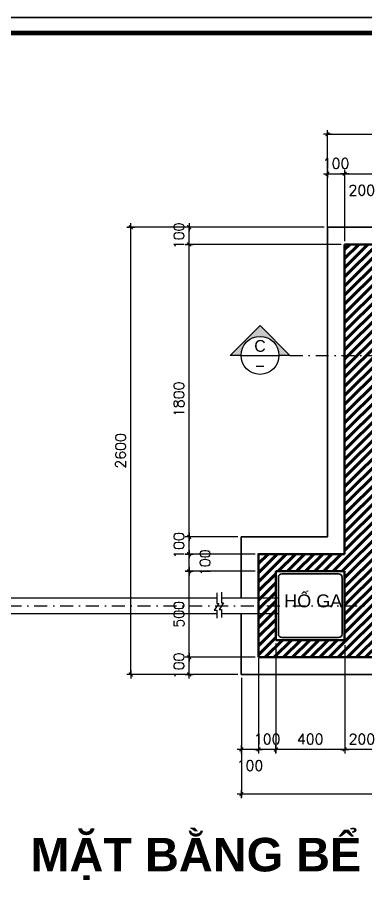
# Model space of a CAD drawing. Header units: millimetres. Extents: x 615730 to 2792744, y 139412 to 597571.
# Drawn here: x 1351510 to 1355554, y 265431 to 275537 of the extents above; entities that cross this region are included whole.
import ezdxf
from ezdxf.enums import TextEntityAlignment as Align

# ---------------------------------------------------------------- set-up
doc = ezdxf.new("R2010")
doc.units = ezdxf.units.MM
doc.header["$MEASUREMENT"] = 0
doc.header["$PDMODE"] = 34
doc.linetypes.add('CENTER', pattern=[2, 1.25, -0.25, 0.25, -0.25])
doc.linetypes.add('DASHDOT', pattern=[1, 0.5, -0.25, 0, -0.25])
doc.layers.get('0').update_dxf_attribs({"lineweight": 5})
for name, color, linetype, lineweight in [('B', 4, 'Continuous', 18), ('DIM', 7, 'Continuous', 50), ('HATCH', 42, 'Continuous', 5), ('KT', 148, 'Continuous', 18), ('NETNGOAITUONG', 1, 'Continuous', 40), ('thay', 7, 'Continuous', 15), ('TIM TRUC', 149, 'DASHDOT', 9), ('VLIEU', 250, 'Continuous', 9)]:
    doc.layers.add(name, color=color, linetype=linetype, lineweight=lineweight)
for name, color, linetype in [('MB', 7, 'Continuous'), ('NET2', 5, 'Continuous'), ('TEXT', 2, 'Continuous')]:
    doc.layers.add(name, color=color, linetype=linetype)
doc.styles.add('DIM', font='txt.shx', dxfattribs={"height": 120})
doc.styles.add('Ghi chu', font='')
doc.styles.get("Standard").update_dxf_attribs({"font": ''})
doc.styles.add('trung', font='', dxfattribs={"height": 250})
doc.styles.get('Ghi chu').set_extended_font_data('.VnAvantH')
doc.styles.get('Standard').set_extended_font_data('VNI-Avo')
doc.styles.get('trung').set_extended_font_data('VNI-Helve-Condense')
doc.dimstyles.new('Copy of vu linh50', dxfattribs={"dimscale": 0, "dimtxt": 180, "dimasz": 0.3, "dimexe": 40, "dimexo": 40, "dimgap": 60, "dimtad": 1, "dimdec": 0, "dimlfac": 0.5, "dimtxsty": 'DIM', "dimblk": 'TICK', "dimcen": 250, "dimdle": 40, "dimclrd": 250, "dimclre": 250, "dimclrt": 2, "dimadec": 0, "dimazin": 0, "dimtfac": 1, "dimtdec": 0, "dimtix": 1, "dimtmove": 2, "dimatfit": 3, "dimldrblk": 'DOT', "dimfxl": 1, "dimlwd": -1, "dimlwe": -1, "dimarcsym": 0})

# ---------------------------------------------------------------- blocks, each defined once
blk = doc.blocks.new('*X630')
at = {"color": 0}
for p, q in [((58570.5, -70777), (58759, -70588.5)), ((58570.5, -70724), (58705.9, -70588.5)), ((58570.5, -70671), (58652.9, -70588.5)), ((58570.5, -70617.9), (58599.9, -70588.5)), ((58770.5, -70736.1), (58918.1, -70588.5)), ((58770.5, -70683.1), (58865, -70588.5)), ((58770.5, -70630.1), (58812, -70588.5)), ((58771.1, -70788.5), (58971.1, -70588.5)), ((58824.1, -70788.5), (59024.1, -70588.5)), ((58877.2, -70788.5), (59077.2, -70588.5)), ((58930.2, -70788.5), (59130.2, -70588.5)), ((58983.2, -70788.5), (59183.2, -70588.5)), ((59036.3, -70788.5), (59236.3, -70588.5)), ((59089.3, -70788.5), (59289.3, -70588.5)), ((59142.3, -70788.5), (59342.3, -70588.5)), ((59195.4, -70788.5), (59395.4, -70588.5)), ((59248.4, -70788.5), (59448.4, -70588.5)), ((59301.4, -70788.5), (59501.4, -70588.5)), ((59354.5, -70788.5), (59554.5, -70588.5)), ((59407.5, -70788.5), (59607.5, -70588.5)), ((59460.5, -70788.5), (59660.5, -70588.5)), ((59513.6, -70788.5), (59713.6, -70588.5)), ((59566.6, -70788.5), (59766.6, -70588.5)), ((59619.6, -70788.5), (59819.6, -70588.5)), ((59670.5, -70843.8), (59925.7, -70588.5)), ((59670.5, -70790.7), (59872.7, -70588.5)), ((59678.7, -70888.5), (59978.7, -70588.5)), ((59731.8, -70888.5), (60031.8, -70588.5)), ((59884.8, -70788.5), (60084.8, -70588.5)), ((59937.8, -70788.5), (60137.8, -70588.5)), ((59990.9, -70788.5), (60190.9, -70588.5)), ((60043.9, -70788.5), (60243.9, -70588.5)), ((60096.9, -70788.5), (60296.9, -70588.5)), ((60150, -70788.5), (60350, -70588.5)), ((60203, -70788.5), (60403, -70588.5)), ((60256, -70788.5), (60456, -70588.5)), ((60309.1, -70788.5), (60509.1, -70588.5)), ((60362.1, -70788.5), (60562.1, -70588.5)), ((60415.1, -70788.5), (60615.1, -70588.5)), ((60468.2, -70788.5), (60668.2, -70588.5)), ((60521.2, -70788.5), (60721.2, -70588.5)), ((60574.2, -70788.5), (60770.5, -70592.3)), ((60770.5, -70592.3), (60774.2, -70588.5)), ((60770.5, -70645.3), (60827.3, -70588.5)), ((60770.5, -70698.4), (60880.3, -70588.5)), ((60770.5, -70751.4), (60933.3, -70588.5)), ((58570.5, -70830.1), (58770.5, -70630.1)), ((60770.5, -70804.4), (60970.5, -70604.4)), ((58570.5, -70883.1), (58770.5, -70683.1)), ((60627.3, -70788.5), (60770.5, -70645.3)), ((60770.5, -70857.5), (60970.5, -70657.5)), ((58570.5, -70936.1), (58770.5, -70736.1)), ((60680.3, -70788.5), (60770.5, -70698.4)), ((60770.5, -70910.5), (60970.5, -70710.5)), ((58570.5, -70989.2), (58770.5, -70789.2)), ((60733.3, -70788.5), (60770.5, -70751.4)), ((60770.5, -70963.5), (60970.5, -70763.5)), ((58570.5, -71042.2), (58770.5, -70842.2)), ((59784.8, -70888.5), (59870.5, -70802.9)), ((60770.5, -71016.6), (60970.5, -70816.6)), ((58570.5, -71095.2), (58770.5, -70895.2)), ((59837.8, -70888.5), (59870.5, -70855.9)), ((60770.5, -71069.6), (60970.5, -70869.6)), ((60770.5, -71122.6), (60970.5, -70922.6)), ((58570.5, -71148.3), (58770.5, -70948.3)), ((60770.5, -71175.7), (60970.5, -70975.7)), ((58570.5, -71201.3), (58770.5, -71001.3)), ((59670.5, -71215), (59846.9, -71038.5)), ((59670.5, -71162), (59793.9, -71038.5)), ((59670.5, -71108.9), (59740.9, -71038.5)), ((59670.5, -71055.9), (59687.8, -71038.5)), ((60770.5, -71228.7), (60970.5, -71028.7)), ((58570.5, -71254.3), (58770.5, -71054.3)), ((59670.5, -71268), (59870.5, -71068)), ((60770.5, -71281.7), (60970.5, -71081.7)), ((58570.5, -71307.4), (58770.5, -71107.4)), ((59703, -71288.5), (59870.5, -71121.1)), ((60770.5, -71334.8), (60970.5, -71134.8)), ((58570.5, -71360.4), (58770.5, -71160.4)), ((59756, -71288.5), (59870.5, -71174.1)), ((60770.5, -71387.8), (60970.5, -71187.8)), ((58570.5, -71413.4), (58770.5, -71213.4)), ((59809.1, -71288.5), (59870.5, -71227.1)), ((60770.5, -71440.8), (60970.5, -71240.8)), ((58570.5, -71466.5), (58770.5, -71266.5)), ((59862.1, -71288.5), (59870.5, -71280.2)), ((60770.5, -71493.9), (60970.5, -71293.9)), ((58570.5, -71519.5), (58770.5, -71319.5)), ((60770.5, -71546.9), (60970.5, -71346.9)), ((58570.5, -71572.5), (58770.5, -71372.5)), ((60770.5, -71599.9), (60970.5, -71399.9)), ((58570.5, -71625.6), (58770.5, -71425.6)), ((59670.5, -71586.2), (59818.2, -71438.5)), ((59670.5, -71533.2), (59765.1, -71438.5)), ((59670.5, -71480.2), (59712.1, -71438.5)), ((59670.5, -71639.3), (59870.5, -71439.3)), ((58570.5, -71678.6), (58770.5, -71478.6)), ((59670.5, -71692.3), (59870.5, -71492.3)), ((60770.5, -71653), (60970.5, -71453)), ((58570.5, -71731.6), (58770.5, -71531.6)), ((59577.3, -71838.5), (59870.5, -71545.3)), ((60770.5, -71706), (60970.5, -71506)), ((58570.5, -71784.7), (58770.5, -71584.7)), ((59630.3, -71838.5), (59870.5, -71598.4)), ((60770.5, -71759), (60970.5, -71559)), ((58570.5, -71837.7), (58770.5, -71637.7)), ((59670.5, -71851.4), (59870.5, -71651.4)), ((60770.5, -71812.1), (60970.5, -71612.1)), ((58570.5, -71890.7), (58770.5, -71690.7)), ((59670.5, -71904.4), (59870.5, -71704.4)), ((60770.5, -71865.1), (60970.5, -71665.1)), ((58570.5, -71996.8), (58828.7, -71738.5)), ((58570.5, -71943.8), (58775.7, -71738.5)), ((58781.8, -71838.5), (58881.8, -71738.5)), ((58834.8, -71838.5), (58934.8, -71738.5)), ((59470.5, -71786.2), (59518.2, -71738.5)), ((59471.2, -71838.5), (59571.2, -71738.5)), ((59524.2, -71838.5), (59624.2, -71738.5)), ((60770.5, -71918.1), (60970.5, -71718.1)), ((58887.8, -71838.5), (58970.5, -71755.9)), ((59670.5, -71957.5), (59870.5, -71757.5)), ((60770.5, -71971.2), (60970.5, -71771.2)), ((58570.5, -72049.8), (58770.5, -71849.8)), ((58940.9, -71838.5), (58970.5, -71808.9)), ((59670.5, -72010.5), (59870.5, -71810.5)), ((60770.5, -72024.2), (60970.5, -71824.2)), ((58570.5, -72102.9), (58770.5, -71902.9)), ((59670.5, -72063.5), (59870.5, -71863.5)), ((60770.5, -72077.2), (60970.5, -71877.2)), ((58570.5, -72155.9), (58770.5, -71955.9)), ((59670.5, -72116.6), (59870.5, -71916.6)), ((60770.5, -72130.3), (60970.5, -71930.3)), ((59670.5, -72169.6), (59870.5, -71969.6)), ((60770.5, -72183.3), (60970.5, -71983.3)), ((58570.5, -72208.9), (58770.5, -72008.9)), ((59670.5, -72222.6), (59870.5, -72022.6)), ((60770.5, -72236.3), (60970.5, -72036.3)), ((58570.5, -72262), (58770.5, -72062)), ((59670.5, -72275.7), (59870.5, -72075.7)), ((60770.5, -72289.4), (60970.5, -72089.4)), ((58570.5, -72315), (58770.5, -72115)), ((59670.5, -72328.7), (59870.5, -72128.7)), ((60770.5, -72342.4), (60970.5, -72142.4)), ((58570.5, -72368), (58770.5, -72168)), ((59670.5, -72381.7), (59870.5, -72181.7)), ((60770.5, -72395.4), (60970.5, -72195.4)), ((58570.5, -72421.1), (58770.5, -72221.1)), ((59670.5, -72434.8), (59870.5, -72234.8)), ((60770.5, -72448.5), (60970.5, -72248.5)), ((58570.5, -72474.1), (58770.5, -72274.1)), ((59670.5, -72487.8), (59870.5, -72287.8)), ((60770.5, -72501.5), (60970.5, -72301.5)), ((58570.5, -72527.1), (58770.5, -72327.1)), ((59670.5, -72540.8), (59870.5, -72340.8)), ((60770.5, -72554.5), (60970.5, -72354.5)), ((58070.5, -72549.8), (58231.8, -72388.5)), ((58070.5, -72496.8), (58178.7, -72388.5)), ((58070.5, -72443.8), (58125.7, -72388.5)), ((58070.5, -72390.7), (58072.7, -72388.5)), ((58184.8, -72488.5), (58284.8, -72388.5)), ((58237.8, -72488.5), (58337.8, -72388.5)), ((58290.9, -72488.5), (58390.9, -72388.5)), ((58343.9, -72488.5), (58443.9, -72388.5)), ((58396.9, -72488.5), (58496.9, -72388.5)), ((58450, -72488.5), (58550, -72388.5)), ((58570.5, -72580.2), (58770.5, -72380.2)), ((59670.5, -72593.9), (59870.5, -72393.9)), ((60770.5, -72607.5), (60970.5, -72407.5)), ((58503, -72488.5), (58570.5, -72421.1)), ((58570.5, -72633.2), (58770.5, -72433.2)), ((59670.5, -72646.9), (59870.5, -72446.9)), ((60770.5, -72660.6), (60970.5, -72460.6)), ((58070.5, -72602.9), (58170.5, -72502.9)), ((58556, -72488.5), (58570.5, -72474.1)), ((58570.5, -72686.2), (58770.5, -72486.2)), ((59670.5, -72699.9), (59870.5, -72499.9)), ((58070.5, -72655.9), (58170.5, -72555.9)), ((58570.5, -72739.3), (58770.5, -72539.3)), ((59670.5, -72753), (59870.5, -72553)), ((60770.5, -72713.6), (60970.5, -72513.6)), ((58070.5, -72708.9), (58170.5, -72608.9)), ((58570.5, -72792.3), (58770.5, -72592.3)), ((59487.9, -72988.5), (59870.5, -72606)), ((60770.5, -72766.6), (60970.5, -72566.6)), ((58070.5, -72762), (58170.5, -72662)), ((58570.5, -72845.3), (58770.5, -72645.3)), ((59540.9, -72988.5), (59870.5, -72659)), ((60770.5, -72819.7), (60970.5, -72619.7)), ((58070.5, -72815), (58170.5, -72715)), ((58570.5, -72898.4), (58770.5, -72698.4)), ((59594, -72988.5), (59870.5, -72712.1)), ((60770.5, -72872.7), (60970.5, -72672.7)), ((58570.5, -72951.4), (58770.5, -72751.4)), ((59647, -72988.5), (59870.5, -72765.1)), ((60770.5, -72925.7), (60970.5, -72725.7)), ((58070.5, -72868), (58170.5, -72768)), ((58586.3, -72988.5), (58770.5, -72804.4)), ((58770.5, -72804.4), (58786.3, -72788.5)), ((58770.5, -72857.5), (58839.4, -72788.5)), ((58770.5, -72910.5), (58892.4, -72788.5)), ((58770.5, -72963.5), (58945.4, -72788.5)), ((58798.5, -72988.5), (58998.5, -72788.5)), ((58851.5, -72988.5), (59051.5, -72788.5)), ((58904.5, -72988.5), (59104.5, -72788.5)), ((58957.6, -72988.5), (59157.6, -72788.5)), ((59010.6, -72988.5), (59210.6, -72788.5)), ((59063.6, -72988.5), (59263.6, -72788.5)), ((59116.7, -72988.5), (59316.7, -72788.5)), ((59169.7, -72988.5), (59369.7, -72788.5)), ((59222.7, -72988.5), (59422.7, -72788.5)), ((59275.8, -72988.5), (59475.8, -72788.5)), ((59328.8, -72988.5), (59528.8, -72788.5)), ((59381.8, -72988.5), (59581.8, -72788.5)), ((59434.9, -72988.5), (59634.9, -72788.5)), ((59700, -72988.5), (59900, -72788.5)), ((59753.1, -72988.5), (59953.1, -72788.5)), ((59806.1, -72988.5), (60006.1, -72788.5)), ((59859.1, -72988.5), (60059.1, -72788.5)), ((59912.2, -72988.5), (60112.2, -72788.5)), ((59965.2, -72988.5), (60165.2, -72788.5)), ((60018.2, -72988.5), (60218.2, -72788.5)), ((60071.3, -72988.5), (60271.3, -72788.5)), ((60124.3, -72988.5), (60324.3, -72788.5)), ((60177.3, -72988.5), (60377.3, -72788.5)), ((60230.4, -72988.5), (60430.4, -72788.5)), ((60283.4, -72988.5), (60483.4, -72788.5)), ((60336.4, -72988.5), (60536.4, -72788.5)), ((60389.5, -72988.5), (60589.5, -72788.5)), ((60442.5, -72988.5), (60642.5, -72788.5)), ((60495.5, -72988.5), (60695.5, -72788.5)), ((60548.6, -72988.5), (60748.6, -72788.5)), ((60770.5, -72978.8), (60970.5, -72778.8)), ((58070.5, -72921.1), (58170.5, -72821.1)), ((58639.4, -72988.5), (58770.5, -72857.5)), ((60601.6, -72988.5), (60770.5, -72819.7)), ((60813.7, -72988.5), (60970.5, -72831.8)), ((58070.5, -72974.1), (58170.5, -72874.1)), ((58109.1, -72988.5), (58209.1, -72888.5)), ((58162.1, -72988.5), (58262.1, -72888.5)), ((58215.1, -72988.5), (58315.1, -72888.5)), ((58268.2, -72988.5), (58368.2, -72888.5)), ((58321.2, -72988.5), (58421.2, -72888.5)), ((58374.2, -72988.5), (58474.2, -72888.5)), ((58427.3, -72988.5), (58527.3, -72888.5)), ((58480.3, -72988.5), (58570.5, -72898.4)), ((58692.4, -72988.5), (58770.5, -72910.5)), ((60654.6, -72988.5), (60770.5, -72872.7)), ((60866.8, -72988.5), (60970.5, -72884.8)), ((58533.3, -72988.5), (58570.5, -72951.4)), ((58745.4, -72988.5), (58770.5, -72963.5)), ((60707.7, -72988.5), (60770.5, -72925.7)), ((60919.8, -72988.5), (60970.5, -72937.9)), ((60760.7, -72988.5), (60770.5, -72978.8))]:
    blk.add_line(p, q, dxfattribs=at)
blk = doc.blocks.new('TICK')
at = {"layer": 'B', "ltscale": 3000}
h = blk.add_hatch(color=256, dxfattribs=at)
edge = h.paths.add_edge_path()
edge.add_line((-69, -79), (-79, -69))
edge.add_arc((-69, -58), 15, 135, 225, ccw=False)
edge.add_line((-79, -48), (48, 79))
edge.add_arc((58, 69), 15, 45, 135, ccw=False)
edge.add_line((69, 79), (79, 69))
edge.add_arc((69, 58), 15, -45, 45, ccw=False)
edge.add_line((79, 48), (-48, -79))
edge.add_arc((-58, -69), 15, 225, 315, ccw=False)
for p, q in [((-158, 0), (158, 0)), ((0, 158), (0, -158))]:
    blk.add_line(p, q, dxfattribs=at)
blk = doc.blocks.new('*D2357')
at = {"layer": 'DEFPOINTS', "color": 0, "ltscale": 10, "transparency": 16777216}
for p in [(1355711, 268497), (1355311, 268277), (1355311, 267026)]:
    blk.add_point(p, dxfattribs=at)
at = {"layer": 'KT', "color": 250, "ltscale": 10, "transparency": 16777216}
for p, q in [((1355711, 268457), (1355711, 266986)), ((1355311, 268237), (1355311, 266986)), ((1355310, 267026), (1355310, 267026)), ((1355711, 267026), (1355311, 267026)), ((1355711, 267026), (1355711, 267026))]:
    blk.add_line(p, q, dxfattribs=at)
at = {"layer": 'KT', "color": 250, "ltscale": 10, "transparency": 16777216, "xscale": 0.3, "yscale": 0.3, "zscale": 0.3}
blk.add_blockref('TICK', (1355311, 267026), dxfattribs=at)
at = {"layer": 'KT', "color": 250, "ltscale": 10, "transparency": 16777216, "xscale": 0.3, "yscale": 0.3, "zscale": 0.3, "rotation": 180}
blk.add_blockref('TICK', (1355711, 267026), dxfattribs=at)
at = {"layer": 'KT', "color": 2, "ltscale": 10, "transparency": 16777216, "insert": (1355511, 267146), "char_height": 120, "attachment_point": 5, "style": 'DIM'}
blk.add_mtext('200', dxfattribs=at)
blk = doc.blocks.new('_DOT')
at = {"color": 0, "linetype": 'ByBlock'}
blk.add_line((-0.5, 0), (-1, 0), dxfattribs=at)
at = {"color": 0, "linetype": 'ByBlock', "const_width": 0.5}
blk.add_lwpolyline([(-0.25, 0, 1), (0.25, 0, 1)], format="xyb", close=True, dxfattribs=at)
blk = doc.blocks.new('*D2358')
at = {"layer": 'DEFPOINTS', "color": 0, "ltscale": 10, "transparency": 16777216}
for p in [(1354511, 268297), (1355311, 268277), (1354511, 267026)]:
    blk.add_point(p, dxfattribs=at)
at = {"layer": 'KT', "color": 250, "ltscale": 10, "transparency": 16777216}
for p, q in [((1354511, 268257), (1354511, 266986)), ((1355311, 268237), (1355311, 266986)), ((1355310, 267026), (1354511, 267026))]:
    blk.add_line(p, q, dxfattribs=at)
at = {"layer": 'KT', "color": 250, "ltscale": 10, "transparency": 16777216, "xscale": 0.3, "yscale": 0.3, "zscale": 0.3, "rotation": 180}
blk.add_blockref('TICK', (1354511, 267026), dxfattribs=at)
at = {"layer": 'KT', "color": 250, "ltscale": 10, "transparency": 16777216, "xscale": 0.3, "yscale": 0.3, "zscale": 0.3}
blk.add_blockref('TICK', (1355311, 267026), dxfattribs=at)
at = {"layer": 'KT', "color": 2, "ltscale": 10, "transparency": 16777216, "insert": (1354911, 267146), "char_height": 120, "attachment_point": 5, "style": 'DIM'}
blk.add_mtext('400', dxfattribs=at)
blk = doc.blocks.new('*D2359')
at = {"layer": 'DEFPOINTS', "color": 0, "ltscale": 10, "transparency": 16777216}
for p in [(1354511, 268297), (1354311, 268126), (1354311, 267026)]:
    blk.add_point(p, dxfattribs=at)
at = {"layer": 'KT', "color": 250, "ltscale": 10, "transparency": 16777216}
for p, q in [((1354511, 268257), (1354511, 266986)), ((1354311, 268086), (1354311, 266986)), ((1354310, 267026), (1354310, 267026)), ((1354511, 267026), (1354311, 267026)), ((1354511, 267026), (1354511, 267026))]:
    blk.add_line(p, q, dxfattribs=at)
at = {"layer": 'KT', "color": 250, "ltscale": 10, "transparency": 16777216, "xscale": 0.3, "yscale": 0.3, "zscale": 0.3}
blk.add_blockref('TICK', (1354311, 267026), dxfattribs=at)
at = {"layer": 'KT', "color": 250, "ltscale": 10, "transparency": 16777216, "xscale": 0.3, "yscale": 0.3, "zscale": 0.3, "rotation": 180}
blk.add_blockref('TICK', (1354511, 267026), dxfattribs=at)
at = {"layer": 'KT', "color": 2, "ltscale": 10, "transparency": 16777216, "insert": (1354411, 267146), "char_height": 120, "attachment_point": 5, "style": 'DIM'}
blk.add_mtext('100', dxfattribs=at)
blk = doc.blocks.new('*D2360')
at = {"layer": 'DEFPOINTS', "color": 0, "ltscale": 10, "transparency": 16777216}
for p in [(1354311, 268126), (1354111, 267897), (1354111, 267026)]:
    blk.add_point(p, dxfattribs=at)
at = {"layer": 'KT', "color": 250, "ltscale": 10, "transparency": 16777216}
for p, q in [((1354311, 268086), (1354311, 266986)), ((1354111, 267857), (1354111, 266986)), ((1354310, 267026), (1354111, 267026))]:
    blk.add_line(p, q, dxfattribs=at)
at = {"layer": 'KT', "color": 250, "ltscale": 10, "transparency": 16777216, "xscale": 0.3, "yscale": 0.3, "zscale": 0.3, "rotation": 180}
blk.add_blockref('TICK', (1354111, 267026), dxfattribs=at)
at = {"layer": 'KT', "color": 250, "ltscale": 10, "transparency": 16777216, "xscale": 0.3, "yscale": 0.3, "zscale": 0.3}
blk.add_blockref('TICK', (1354311, 267026), dxfattribs=at)
at = {"layer": 'KT', "color": 2, "ltscale": 10, "transparency": 16777216, "insert": (1354211, 266838), "char_height": 120, "attachment_point": 5, "style": 'DIM'}
blk.add_mtext('100', dxfattribs=at)
blk = doc.blocks.new('*D2364')
at = {"layer": 'DEFPOINTS', "color": 0, "ltscale": 10, "transparency": 16777216}
for p in [(1354111, 267857), (1360311, 267857), (1354111, 266506)]:
    blk.add_point(p, dxfattribs=at)
at = {"layer": 'KT', "color": 250, "ltscale": 10, "transparency": 16777216}
for p, q in [((1354111, 267817), (1354111, 266466)), ((1360311, 267817), (1360311, 266466)), ((1360310, 266506), (1354111, 266506))]:
    blk.add_line(p, q, dxfattribs=at)
at = {"layer": 'KT', "color": 250, "ltscale": 10, "transparency": 16777216, "xscale": 0.3, "yscale": 0.3, "zscale": 0.3, "rotation": 180}
blk.add_blockref('TICK', (1354111, 266506), dxfattribs=at)
at = {"layer": 'KT', "color": 250, "ltscale": 10, "transparency": 16777216, "xscale": 0.3, "yscale": 0.3, "zscale": 0.3}
blk.add_blockref('TICK', (1360311, 266506), dxfattribs=at)
at = {"layer": 'KT', "color": 2, "ltscale": 10, "transparency": 16777216, "insert": (1357211, 266626), "char_height": 120, "attachment_point": 5, "style": 'DIM'}
blk.add_mtext('3100', dxfattribs=at)
blk = doc.blocks.new('*D2369')
at = {"layer": 'DEFPOINTS', "color": 0, "ltscale": 10, "transparency": 16777216}
for p in [(1353505, 268097), (1354311, 268097), (1354111, 267897)]:
    blk.add_point(p, dxfattribs=at)
at = {"layer": 'KT', "color": 250, "ltscale": 10, "transparency": 16777216}
for p, q in [((1354271, 268097), (1353465, 268097)), ((1353505, 268097), (1353505, 268097)), ((1353505, 267897), (1353505, 268097)), ((1354071, 267897), (1353465, 267897)), ((1353505, 267896), (1353505, 267896))]:
    blk.add_line(p, q, dxfattribs=at)
at = {"layer": 'KT', "color": 250, "ltscale": 10, "transparency": 16777216, "xscale": 0.3, "yscale": 0.3, "zscale": 0.3}
for p, rotation in [((1353505, 268097), 270), ((1353505, 267897), 90)]:
    blk.add_blockref('TICK', p, dxfattribs=dict(at, rotation=rotation))
at = {"layer": 'KT', "color": 2, "ltscale": 10, "transparency": 16777216, "insert": (1353385, 267997), "char_height": 120, "attachment_point": 5, "rotation": 90, "style": 'DIM'}
blk.add_mtext('100', dxfattribs=at)
blk = doc.blocks.new('*D2370')
at = {"layer": 'DEFPOINTS', "color": 0, "ltscale": 10, "transparency": 16777216}
for p in [(1353505, 269097), (1354311, 269097), (1354311, 268097)]:
    blk.add_point(p, dxfattribs=at)
at = {"layer": 'KT', "color": 250, "ltscale": 10, "transparency": 16777216}
for p, q in [((1354271, 269097), (1353465, 269097)), ((1353505, 268097), (1353505, 269096)), ((1354271, 268097), (1353465, 268097))]:
    blk.add_line(p, q, dxfattribs=at)
at = {"layer": 'KT', "color": 250, "ltscale": 10, "transparency": 16777216, "xscale": 0.3, "yscale": 0.3, "zscale": 0.3}
for p, rotation in [((1353505, 269097), 90), ((1353505, 268097), 270)]:
    blk.add_blockref('TICK', p, dxfattribs=dict(at, rotation=rotation))
at = {"layer": 'KT', "color": 2, "ltscale": 10, "transparency": 16777216, "insert": (1353385, 268597), "char_height": 120, "attachment_point": 5, "rotation": 90, "style": 'DIM'}
blk.add_mtext('500', dxfattribs=at)
blk = doc.blocks.new('*D2371')
at = {"layer": 'DEFPOINTS', "color": 0, "ltscale": 10, "transparency": 16777216}
for p in [(1353505, 269297), (1354311, 269297), (1354311, 269097)]:
    blk.add_point(p, dxfattribs=at)
at = {"layer": 'KT', "color": 250, "ltscale": 10, "transparency": 16777216}
for p, q in [((1354271, 269297), (1353465, 269297)), ((1353505, 269097), (1353505, 269296)), ((1354271, 269097), (1353465, 269097))]:
    blk.add_line(p, q, dxfattribs=at)
at = {"layer": 'KT', "color": 250, "ltscale": 10, "transparency": 16777216, "xscale": 0.3, "yscale": 0.3, "zscale": 0.3}
for p, rotation in [((1353505, 269297), 90), ((1353505, 269097), 270)]:
    blk.add_blockref('TICK', p, dxfattribs=dict(at, rotation=rotation))
at = {"layer": 'KT', "color": 2, "ltscale": 10, "transparency": 16777216, "insert": (1353690, 269197), "char_height": 120, "attachment_point": 5, "rotation": 90, "style": 'DIM'}
blk.add_mtext('100', dxfattribs=at)
blk = doc.blocks.new('*D2372')
at = {"layer": 'DEFPOINTS', "color": 0, "ltscale": 10, "transparency": 16777216}
for p in [(1353505, 272897), (1355311, 272897), (1354311, 269297)]:
    blk.add_point(p, dxfattribs=at)
at = {"layer": 'KT', "color": 250, "ltscale": 10, "transparency": 16777216}
for p, q in [((1355271, 272897), (1353465, 272897)), ((1353505, 269297), (1353505, 272896)), ((1354271, 269297), (1353465, 269297))]:
    blk.add_line(p, q, dxfattribs=at)
at = {"layer": 'KT', "color": 250, "ltscale": 10, "transparency": 16777216, "xscale": 0.3, "yscale": 0.3, "zscale": 0.3}
for p, rotation in [((1353505, 272897), 90), ((1353505, 269297), 270)]:
    blk.add_blockref('TICK', p, dxfattribs=dict(at, rotation=rotation))
at = {"layer": 'KT', "color": 2, "ltscale": 10, "transparency": 16777216, "insert": (1353385, 271097), "char_height": 120, "attachment_point": 5, "rotation": 90, "style": 'DIM'}
blk.add_mtext('1800', dxfattribs=at)
blk = doc.blocks.new('*D2373')
at = {"layer": 'DEFPOINTS', "color": 0, "ltscale": 10, "transparency": 16777216}
for p in [(1353505, 273097), (1355111, 273097), (1355311, 272897)]:
    blk.add_point(p, dxfattribs=at)
at = {"layer": 'KT', "color": 250, "ltscale": 10, "transparency": 16777216}
for p, q in [((1355071, 273097), (1353465, 273097)), ((1353505, 273097), (1353505, 273097)), ((1353505, 272897), (1353505, 273097)), ((1355271, 272897), (1353465, 272897)), ((1353505, 272896), (1353505, 272896))]:
    blk.add_line(p, q, dxfattribs=at)
at = {"layer": 'KT', "color": 250, "ltscale": 10, "transparency": 16777216, "xscale": 0.3, "yscale": 0.3, "zscale": 0.3}
for p, rotation in [((1353505, 273097), 270), ((1353505, 272897), 90)]:
    blk.add_blockref('TICK', p, dxfattribs=dict(at, rotation=rotation))
at = {"layer": 'KT', "color": 2, "ltscale": 10, "transparency": 16777216, "insert": (1353385, 272997), "char_height": 120, "attachment_point": 5, "rotation": 90, "style": 'DIM'}
blk.add_mtext('100', dxfattribs=at)
blk = doc.blocks.new('*D2374')
at = {"layer": 'DEFPOINTS', "color": 0, "ltscale": 10, "transparency": 16777216}
for p in [(1353505, 269497), (1354111, 269497), (1354111, 269297)]:
    blk.add_point(p, dxfattribs=at)
at = {"layer": 'KT', "color": 250, "ltscale": 10, "transparency": 16777216}
for p, q in [((1354071, 269497), (1353465, 269497)), ((1353505, 269497), (1353505, 269497)), ((1353505, 269297), (1353505, 269497)), ((1354071, 269297), (1353465, 269297)), ((1353505, 269296), (1353505, 269296))]:
    blk.add_line(p, q, dxfattribs=at)
at = {"layer": 'KT', "color": 250, "ltscale": 10, "transparency": 16777216, "xscale": 0.3, "yscale": 0.3, "zscale": 0.3}
for p, rotation in [((1353505, 269497), 270), ((1353505, 269297), 90)]:
    blk.add_blockref('TICK', p, dxfattribs=dict(at, rotation=rotation))
at = {"layer": 'KT', "color": 2, "ltscale": 10, "transparency": 16777216, "insert": (1353385, 269397), "char_height": 120, "attachment_point": 5, "rotation": 90, "style": 'DIM'}
blk.add_mtext('100', dxfattribs=at)
blk = doc.blocks.new('*D2375')
at = {"layer": 'DEFPOINTS', "color": 0, "ltscale": 10, "transparency": 16777216}
for p in [(1352828, 273097), (1353768, 273097), (1353768, 267897)]:
    blk.add_point(p, dxfattribs=at)
at = {"layer": 'KT', "color": 250, "ltscale": 10, "transparency": 16777216}
for p, q in [((1353728, 273097), (1352788, 273097)), ((1352828, 267897), (1352828, 273096)), ((1353728, 267897), (1352788, 267897))]:
    blk.add_line(p, q, dxfattribs=at)
at = {"layer": 'KT', "color": 250, "ltscale": 10, "transparency": 16777216, "xscale": 0.3, "yscale": 0.3, "zscale": 0.3}
for p, rotation in [((1352828, 273097), 90), ((1352828, 267897), 270)]:
    blk.add_blockref('TICK', p, dxfattribs=dict(at, rotation=rotation))
at = {"layer": 'KT', "color": 2, "ltscale": 10, "transparency": 16777216, "insert": (1352708, 270497), "char_height": 120, "attachment_point": 5, "rotation": 90, "style": 'DIM'}
blk.add_mtext('2600', dxfattribs=at)
blk = doc.blocks.new('*D2376')
at = {"layer": 'DEFPOINTS', "color": 0, "ltscale": 10, "transparency": 16777216}
for p in [(1355311, 273719), (1355111, 272876), (1355311, 272897)]:
    blk.add_point(p, dxfattribs=at)
at = {"layer": 'KT', "color": 250, "ltscale": 10, "transparency": 16777216}
for p, q in [((1355110, 273719), (1355110, 273719)), ((1355111, 272916), (1355111, 273759)), ((1355111, 273719), (1355311, 273719)), ((1355311, 272937), (1355311, 273759)), ((1355311, 273719), (1355311, 273719))]:
    blk.add_line(p, q, dxfattribs=at)
at = {"layer": 'KT', "color": 250, "ltscale": 10, "transparency": 16777216, "xscale": 0.3, "yscale": 0.3, "zscale": 0.3}
blk.add_blockref('TICK', (1355111, 273719), dxfattribs=at)
at = {"layer": 'KT', "color": 250, "ltscale": 10, "transparency": 16777216, "xscale": 0.3, "yscale": 0.3, "zscale": 0.3, "rotation": 180}
blk.add_blockref('TICK', (1355311, 273719), dxfattribs=at)
at = {"layer": 'KT', "color": 2, "ltscale": 10, "transparency": 16777216, "insert": (1355211, 273839), "char_height": 120, "attachment_point": 5, "style": 'DIM'}
blk.add_mtext('100', dxfattribs=at)
blk = doc.blocks.new('*D2377')
at = {"layer": 'DEFPOINTS', "color": 0, "ltscale": 10, "transparency": 16777216}
for p in [(1355710, 273719), (1355311, 272897), (1355710, 272497)]:
    blk.add_point(p, dxfattribs=at)
at = {"layer": 'KT', "color": 250, "ltscale": 10, "transparency": 16777216}
for p, q in [((1355311, 272937), (1355311, 273759)), ((1355311, 273719), (1355710, 273719)), ((1355710, 272537), (1355710, 273759))]:
    blk.add_line(p, q, dxfattribs=at)
at = {"layer": 'KT', "color": 250, "ltscale": 10, "transparency": 16777216, "xscale": 0.3, "yscale": 0.3, "zscale": 0.3, "rotation": 180}
blk.add_blockref('TICK', (1355311, 273719), dxfattribs=at)
at = {"layer": 'KT', "color": 250, "ltscale": 10, "transparency": 16777216, "xscale": 0.3, "yscale": 0.3, "zscale": 0.3}
blk.add_blockref('TICK', (1355710, 273719), dxfattribs=at)
at = {"layer": 'KT', "color": 2, "ltscale": 10, "transparency": 16777216, "insert": (1355510, 273527), "char_height": 120, "attachment_point": 5, "style": 'DIM'}
blk.add_mtext('200', dxfattribs=at)
blk = doc.blocks.new('*D2383')
at = {"layer": 'DEFPOINTS', "color": 0, "ltscale": 10, "transparency": 16777216}
for p in [(1360311, 274179), (1355111, 273337), (1360311, 273337)]:
    blk.add_point(p, dxfattribs=at)
at = {"layer": 'KT', "color": 250, "ltscale": 10, "transparency": 16777216}
for p, q in [((1355111, 273377), (1355111, 274219)), ((1360311, 273377), (1360311, 274219)), ((1355111, 274179), (1360310, 274179))]:
    blk.add_line(p, q, dxfattribs=at)
at = {"layer": 'KT', "color": 250, "ltscale": 10, "transparency": 16777216, "xscale": 0.3, "yscale": 0.3, "zscale": 0.3, "rotation": 180}
blk.add_blockref('TICK', (1355111, 274179), dxfattribs=at)
at = {"layer": 'KT', "color": 250, "ltscale": 10, "transparency": 16777216, "xscale": 0.3, "yscale": 0.3, "zscale": 0.3}
blk.add_blockref('TICK', (1360311, 274179), dxfattribs=at)
at = {"layer": 'KT', "color": 2, "ltscale": 10, "transparency": 16777216, "insert": (1357711, 274299), "char_height": 120, "attachment_point": 5, "style": 'DIM'}
blk.add_mtext('2600', dxfattribs=at)
blk = doc.blocks.new('Vet cat ngang')
at = {"layer": 'HATCH'}
blk.add_hatch(color=256, dxfattribs=at).paths.add_polyline_path([(0, 707), (-707, 0), (-450, 0, -1), (450, 0), (707, 0)])
blk.add_line((-450, 0), (450, 0))
blk.add_circle((0, 0), 450)
for p, q in [((-707, 0), (0, 707)), ((707, 0), (0, 707)), ((-450, 0), (-707, 0)), ((707, 0), (450, 0))]:
    blk.add_line(p, q, dxfattribs=at)
at = {"layer": 'TEXT', "style": 'Ghi chu'}
blk.add_attdef('A', text='', height=300, dxfattribs=at).set_placement((0, 50), align=Align.CENTER)
at = {"layer": 'TEXT', "style": 'DIM', "width": 0.75}
blk.add_attdef('KT-00', text='', height=200, dxfattribs=at).set_placement((0, -75), align=Align.TOP_CENTER)

msp = doc.modelspace()

# ---------------------------------------------------------------- linework, layer by layer
at = {"layer": 'KT', "ltscale": 10}
for p, q in [((1349999.8, 268786.7), (1353824.6, 268786.7)), ((1353880.1, 268786.7), (1354540.6, 268786.7)), ((1349998.4, 268606.7), (1353824.6, 268606.7)), ((1353880.1, 268606.7), (1354540.6, 268606.7))]:
    msp.add_line(p, q, dxfattribs=at)
at = {"layer": 'MB', "color": 2}
for p, q in [((1355110.6, 273096.7), (1359123.6, 273096.7)), ((1355110.6, 269496.7), (1355110.6, 273096.7)), ((1355110.6, 269496.7), (1354110.6, 269496.7)), ((1354110.6, 268786.7), (1354110.6, 269496.7)), ((1354110.6, 267896.7), (1354110.6, 268606.7)), ((1360310.6, 267896.7), (1354110.6, 267896.7))]:
    msp.add_line(p, q, dxfattribs=at)
at = {"layer": 'MB', "color": 1}
for p, q in [((1355240.6, 269066.7), (1354580.6, 269066.7)), ((1354540.6, 268366.7), (1354540.6, 269026.7)), ((1355280.6, 268366.7), (1355280.6, 269026.7)), ((1355240.6, 268326.7), (1354580.6, 268326.7))]:
    msp.add_line(p, q, dxfattribs=at)
for centre, start, end in [((1354580.6, 269026.7), 90, 180), ((1355240.6, 269026.7), 0, 90), ((1354580.6, 268366.7), 180, 270), ((1355240.6, 268366.7), 270, 0)]:
    msp.add_arc(centre, 40, start, end, dxfattribs=at)
at = {"layer": 'NET2', "ltscale": 10}
msp.add_lwpolyline([(1343242.3, 275537.1), (1343242.3, 255273.1), (1371901.4, 255273.1), (1371901.4, 275537.1)], close=True, dxfattribs=at)
at = {"layer": 'NETNGOAITUONG'}
for p, q in [((1355310.6, 272896.7), (1360110.6, 272896.7)), ((1355310.6, 269296.7), (1355310.6, 272896.7)), ((1355310.6, 269296.7), (1354310.6, 269296.7)), ((1354310.6, 268096.7), (1354310.6, 269296.7)), ((1354510.6, 268296.7), (1354510.6, 269096.7)), ((1355310.6, 269096.7), (1354510.6, 269096.7)), ((1355310.6, 268296.7), (1355310.6, 269096.7)), ((1355310.6, 268296.7), (1354510.6, 268296.7)), ((1360110.6, 268096.7), (1354310.6, 268096.7))]:
    msp.add_line(p, q, dxfattribs=at)
at = {"layer": 'thay', "lineweight": -2, "ltscale": 10, "const_width": 54.6}
msp.add_lwpolyline([(1371679.3, 275355), (1343943.6, 275355), (1343943.6, 255455.2), (1371679.3, 255455.2)], close=True, dxfattribs=at)
at = {"layer": 'TIM TRUC', "color": 5, "ltscale": 300}
for points in [[(1354674.2, 271607.2), (1361534.4, 271607.2)], [(1346904.4, 268697.2), (1361528.7, 268697.2)]]:
    msp.add_lwpolyline(points, dxfattribs=at)
at = {"layer": 'VLIEU', "color": 0, "ltscale": 10}
for points in [[(1353824.6, 268847.6), (1353824.6, 268721.3), (1353849.6, 268721.3), (1353796.6, 268644.8), (1353824.6, 268644.8), (1353824.6, 268550.1)], [(1353880.1, 268855.4), (1353880.1, 268729.1), (1353905, 268729.1), (1353852, 268652.6), (1353880.1, 268652.6), (1353880.1, 268557.9)]]:
    msp.add_lwpolyline(points, dxfattribs=at)

# ---------------------------------------------------------------- block references
at = {"layer": 'DIM', "ltscale": 2, "xscale": 2, "yscale": 2, "zscale": 2}
msp.add_blockref('*X630', (1238169.7, 414073.8), dxfattribs=at)
at = {"layer": 'thay'}
ref = msp.add_blockref('Vet cat ngang', (1354327.7, 271607.2), dxfattribs=dict(at, xscale=0.4899999999906868, yscale=0.4899999999906868, zscale=0.4899999999906868))
ref.add_attrib('KT-00', '-', dxfattribs={"layer": 'TEXT', "height": 147, "style": 'Ghi chu', "width": 2}).set_placement((1354327.7, 271571), align=Align.TOP_CENTER)
ref.add_attrib('A', 'C', dxfattribs={"layer": 'TEXT', "height": 137.2, "style": 'Ghi chu'}).set_placement((1354327.7, 271648.8), align=Align.CENTER)

# ---------------------------------------------------------------- texts
at = {"color": 1, "linetype": 'CENTER', "insert": (1354608.1, 268827.9), "char_height": 150, "width": 6180, "attachment_point": 1, "style": 'trung'}
msp.add_mtext('{\\fArial|b0|i0|c0|p34;\\C4;HỐ GA}', dxfattribs=at)
at = {"insert": (1357953.4, 265506.3), "char_height": 390, "width": 26392.6, "attachment_point": 9}
msp.add_mtext('{\\fArial|b1|i0|c0|p34;MẶT BẰNG BỂ TỰ HOẠI}', dxfattribs=at)

# ---------------------------------------------------------------- dimensions: what is measured, and where the dimension line sits
at = {"layer": 'KT', "ltscale": 10}
for base, p1, p2, picture, middle in [((1360310.6, 274179.1), (1355110.6, 273337.5), (1360310.6, 273337.5), '*D2383', (1357710.6, 274299.1)), ((1355310.6, 273719.1), (1355110.6, 272875.9), (1355310.6, 272896.7), '*D2376', (1355210.6, 273839.1)), ((1355310.6, 267026.2), (1355710.6, 268496.7), (1355310.6, 268277), '*D2357', (1355510.6, 267146.2)), ((1354310.6, 267026.2), (1354510.6, 268296.7), (1354310.6, 268125.6), '*D2359', (1354410.6, 267146.2)), ((1354510.6, 267026.2), (1355310.6, 268277), (1354510.6, 268296.7), '*D2358', (1354910.6, 267146.2)), ((1354110.6, 266505.7), (1360310.6, 267856.7), (1354110.6, 267856.7), '*D2364', (1357210.6, 266625.7))]:
    dim = msp.add_linear_dim(base=base, p1=p1, p2=p2, dimstyle='Copy of vu linh50', override={"dimscale": 1}, dxfattribs=at)
    dim.commit()
    dim.dimension.update_dxf_attribs({"geometry": picture, "text_midpoint": middle})
for base, p1, p2, picture, middle in [((1355709.9, 273719.1), (1355310.6, 272896.7), (1355709.9, 272496.7), '*D2377', (1355510.3, 273527.3)), ((1354110.6, 267026.2), (1354310.6, 268125.6), (1354110.6, 267896.7), '*D2360', (1354210.6, 266837.6))]:
    dim = msp.add_linear_dim(base=base, p1=p1, p2=p2, dimstyle='Copy of vu linh50', override={"dimscale": 1}, dxfattribs=at)
    dim.commit()
    dim.dimension.update_dxf_attribs({"geometry": picture, "text_midpoint": middle, "dimtype": 160})
for base, p1, p2, picture, middle in [((1352827.9, 273096.7), (1353768, 267896.7), (1353768, 273096.7), '*D2375', (1352707.9, 270496.7)), ((1353505.3, 273096.7), (1355310.6, 272896.7), (1355110.6, 273096.7), '*D2373', (1353385.3, 272996.7)), ((1353505.3, 272896.7), (1354310.6, 269296.7), (1355310.6, 272896.7), '*D2372', (1353385.3, 271096.7)), ((1353505.3, 269496.7), (1354110.6, 269296.7), (1354110.6, 269496.7), '*D2374', (1353385.3, 269396.7)), ((1353505.3, 269096.7), (1354310.6, 268096.6), (1354310.6, 269096.7), '*D2370', (1353385.3, 268596.6)), ((1353505.3, 268096.6), (1354110.6, 267896.7), (1354310.6, 268096.6), '*D2369', (1353385.3, 267996.6))]:
    dim = msp.add_linear_dim(base=base, p1=p1, p2=p2, angle=90, dimstyle='Copy of vu linh50', override={"dimscale": 1}, dxfattribs=at)
    dim.commit()
    dim.dimension.update_dxf_attribs({"geometry": picture, "text_midpoint": middle})
dim = msp.add_linear_dim(base=(1353505.3, 269296.7), p1=(1354310.6, 269096.7), p2=(1354310.6, 269296.7), angle=90, dimstyle='Copy of vu linh50', override={"dimscale": 1}, dxfattribs=at)
dim.commit()
dim.dimension.update_dxf_attribs({"geometry": '*D2371', "text_midpoint": (1353690.2, 269196.7), "dimtype": 160})

doc.saveas('drawing.dxf')
